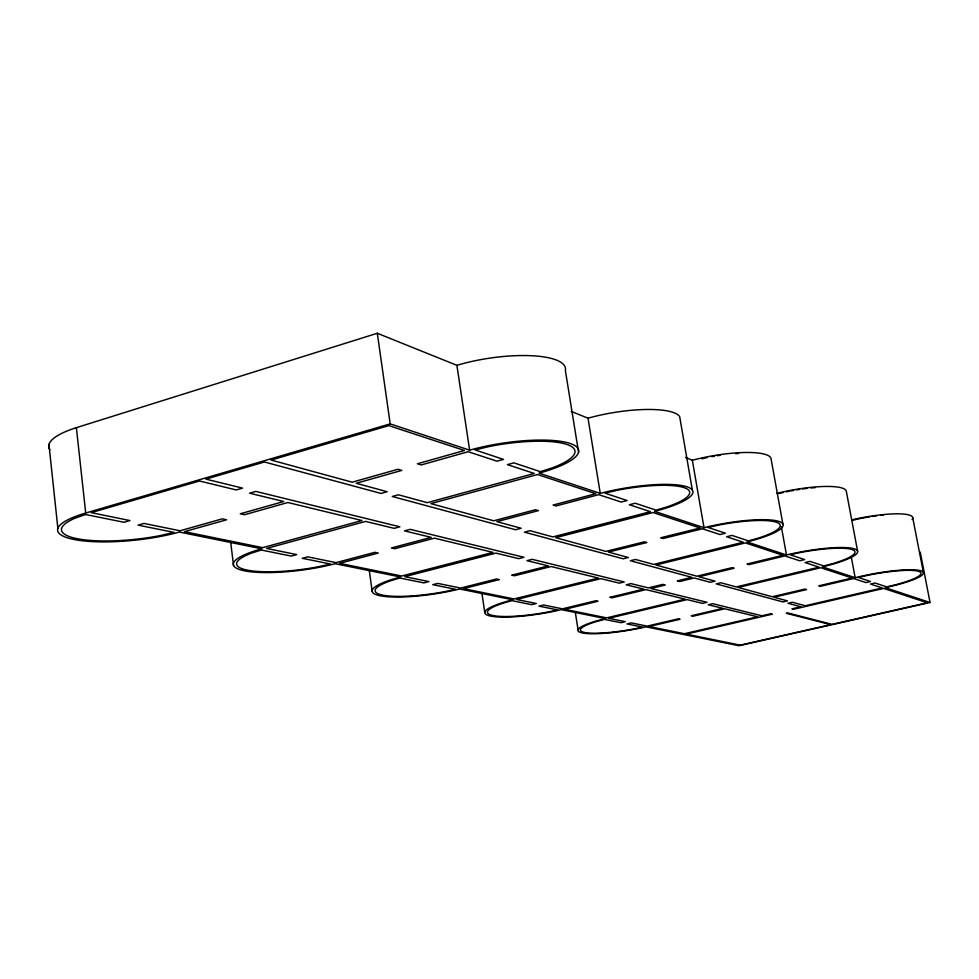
<?xml version="1.0" encoding="UTF-8"?>
<svg xmlns="http://www.w3.org/2000/svg" width="979" height="979" viewBox="0 0 979 979"><rect width="100%" height="100%" fill="white"/><g stroke="black" fill="none" stroke-linecap="round" stroke-linejoin="round"><path stroke-width="1.47" d="M49.929 449.814A75.53 20.645 -5.5 0 1 76.374 427.664L377.307 333.264L456.899 365.338A73.633 21.171 -8.5 0 1 531.303 355.72A73.633 21.171 -8.5 0 1 565.372 370.49L578.565 452.261M930.05 602.489L739.023 645.736L645.956 626.841A48.791 7.979 -9.3 0 1 582.407 632.972A48.791 7.979 -9.3 0 1 605.475 618.606L561.285 609.636A53.404 9.533 -8.9 0 1 490.638 616.097A53.404 9.533 -8.9 0 1 512.861 599.797L459.567 588.979A59.107 11.564 -8.2 0 1 380.097 595.758A59.107 11.564 -8.2 0 1 400.631 577.01L335.112 563.696A66.413 14.269 -7.4 0 1 244.371 570.806A66.413 14.269 -7.4 0 1 261.821 548.815L179.304 532.05A76.166 17.952 -6.1 0 1 73.755 539.429A76.166 17.952 -6.1 0 1 85.711 513.033L390.193 423.883L469.626 450.169A74.269 18.417 -8.6 0 1 569.998 443.426A74.269 18.417 -8.6 0 1 539.05 473.138L600.262 493.392A65.642 14.44 -9.4 0 1 686.989 486.796A65.642 14.44 -9.4 0 1 654.621 511.368L704.011 527.705A57.908 11.381 -9.9 0 1 778.954 521.452A57.908 11.381 -9.9 0 1 746.953 541.913L786.48 554.995A53.564 9.496 -10.2 0 1 854.52 548.889A53.564 9.496 -10.2 0 1 822.397 566.878L855.181 577.72A49.391 7.967 -10.4 0 1 921.055 570.818A49.391 7.967 -10.4 0 1 885.212 587.657L930.05 602.489L920.236 552.107M852.219 520.363L858.106 518.968A46.637 8.75 -10.6 0 1 869.633 516.863M701.894 458.784L707.389 457.499M778.978 493.514L783.396 492.523M786.345 491.862L789.294 491.201M571.259 411.437L588.024 418.192A65.14 16.631 -9.4 0 1 679.695 416.699L692.337 490.038M685.447 457.462L692.349 460.252A57.516 13.131 -10 0 1 770.914 458.037L782.87 524.034M912.734 517.72L923.454 572.788M857.58 551.055L846.272 491.017A53.233 10.977 -10.4 0 0 776.702 493.392M851.302 557.063L855.181 577.72M781.34 526.592L786.48 554.995M692.349 460.252L704.011 527.705M588.024 418.192L600.262 493.392M575.224 611.777L578.063 629.73M456.899 365.338L469.626 450.169M481.839 592.723L484.764 612.34M377.307 333.264L390.193 423.883M369.254 570.219L372.167 591.365M230.567 541.411L233.553 565.532M76.374 427.664L85.711 513.033M48.95 444.454L57.859 528.305M851.816 519.849A49.109 9.215 -10.6 0 1 912.073 519.568M872.46 516.435A46.637 8.75 -10.6 0 1 876.694 515.847M880.819 515.37A46.637 8.75 -10.6 0 1 883.474 515.113M790.763 490.92A50.541 10.426 -10.4 0 1 793.724 490.381M796.698 489.879A50.541 10.426 -10.4 0 1 799.659 489.414M802.584 488.986A50.541 10.426 -10.4 0 1 806.916 488.435M811.163 487.983A50.541 10.426 -10.4 0 1 815.25 487.628M711.696 456.691A54.567 12.458 -10 0 1 714.597 456.19M717.497 455.724A54.567 12.458 -10 0 1 720.373 455.296M735.67 453.693A54.567 12.458 -10 0 1 738.558 453.522M85.516 514.501L74.955 518.221A72.324 17.047 -6.1 0 0 77.194 538.683A72.324 17.047 -6.1 0 0 161.364 535.354L173.883 532.368L138.039 525.123L143.974 523.422L180.026 530.777L222.319 518.846L226.602 519.788L184.407 531.67L262.678 547.653L361.961 520.522L287.899 502.508L244.517 514.734L240.271 513.779L283.751 501.505L249.559 493.183L255.813 491.397L399.897 526.812L394.145 528.354L365.62 521.415L266.557 548.436L296.747 554.603L291.252 556.084L261.246 550.014L251.358 553.184A63.06 13.547 -7.4 0 0 247.418 570.145A63.06 13.547 -7.4 0 0 319.068 566.608L330.449 564.002L302.254 558.311L307.712 556.843L336.066 562.631L374.92 552.315L378.298 553.062L339.517 563.341L401.659 576.019L493 552.401L434.48 538.169L394.733 548.705L391.392 547.946L431.225 537.373L404.498 530.875L410.201 529.345L523.949 557.296L518.662 558.654L495.912 553.111L404.755 576.655L428.961 581.599L423.895 582.897L399.824 578.026L390.584 580.78A56.133 10.977 -8.2 0 0 382.85 595.171A56.133 10.977 -8.2 0 0 445.078 591.585L455.492 589.272L432.742 584.683L437.784 583.398L460.644 588.061L496.537 578.993L499.266 579.592L463.446 588.636L513.975 598.952L598.426 578.063L551.042 566.523L514.428 575.774L511.723 575.162L548.424 565.886L526.947 560.661L532.197 559.327L624.259 581.954L619.377 583.154L600.8 578.638L516.508 599.466L536.345 603.517L531.646 604.667L511.919 600.678L503.267 603.113A50.7 9.044 -8.9 0 0 493.147 615.558A50.7 9.044 -8.9 0 0 548.056 611.997L557.663 609.929L538.915 606.136L543.59 604.998L562.435 608.84L595.734 600.763L597.973 601.253L564.736 609.317L606.637 617.871L685.104 599.148L645.944 589.615L612.034 597.839L609.807 597.337L643.79 589.089L626.156 584.806L631.014 583.619L648.392 587.889L662.795 584.39L665.218 585.001L650.851 588.489L707.058 602.305L702.53 603.382L687.074 599.625L608.742 618.3L625.3 621.677L620.919 622.717L604.459 619.389L596.333 621.555A46.319 7.575 -9.3 0 0 584.72 632.483A46.319 7.575 -9.3 0 0 633.805 628.983L642.701 627.111L627.001 623.941L631.357 622.913L647.143 626.132L678.178 618.838L680.062 619.254L649.077 626.523L684.382 633.731L757.624 616.782L724.717 608.779L693.156 616.183L691.296 615.767L722.906 608.338L708.184 604.753L712.688 603.688L761.907 615.791L770.669 613.76L772.309 614.176L686.169 634.098L740.21 645.137L830.633 624.651L786.308 613.282L787.74 612.952L831.991 624.345L927.297 602.758L883.682 588.416L793.528 609.268L791.925 608.84L800.895 606.772L787.96 603.272L792.39 602.244L805.264 605.756L882.238 587.938L870.478 584.071L875.055 583.007L886.717 586.886L896.434 584.549A46.906 7.563 -10.4 0 0 918.804 571.406A46.906 7.563 -10.4 0 0 868.716 575.101L858.338 577.439L870.564 581.514L865.962 582.578L853.627 578.528L820.378 586.323L818.75 585.834L852.06 578.014L820.83 567.734L738.142 587.449L772.247 596.749L804.934 589.077L806.586 589.566L773.961 597.227L787.446 600.898L782.992 601.938L716.187 583.9L720.948 582.762L736.257 586.935L819.117 567.171L805.068 562.558L810.012 561.371L823.853 565.972L832.97 563.537A50.859 9.019 -10.2 0 0 852.109 549.549A50.859 9.019 -10.2 0 0 800.479 552.486L790.077 554.738L804.652 559.584L799.672 560.771L784.901 555.913L748.996 564.626L747.038 564.026L783.004 555.289L745.362 542.904L655.893 565.018L696.889 576.203L732.133 567.649L734.115 568.236L698.945 576.766L715.062 581.159L710.264 582.309L694.209 577.977L679.671 581.502L677.284 580.877L691.847 577.341L630.354 560.734L635.506 559.45L653.629 564.406L743.281 542.219L726.602 536.737L731.962 535.403L748.409 540.873L758.015 538.193A54.934 10.806 -9.9 0 0 776.359 522.211A54.934 10.806 -9.9 0 0 719.173 524.989L708.074 527.448L725.427 533.225L720.03 534.571L702.396 528.77L663.113 538.511L660.727 537.777L700.095 528.011L653.042 512.531L555.668 537.679L605.903 551.385L644.427 541.828L646.85 542.537L608.412 552.058L628.371 557.504L623.182 558.801L524.426 532.148L530.031 530.679L552.89 536.92L650.472 511.687L629.35 504.748L635.212 503.218L656.04 510.145L666.687 507A62.326 13.706 -9.4 0 0 684.211 487.677A62.326 13.706 -9.4 0 0 617.443 490.246L604.912 493.135L627.086 500.514L621.188 502.056L598.695 494.652L556.06 505.959L553.074 505.054L595.807 493.71L537.532 474.534L430.846 503.634L493.746 520.791L535.403 509.741L538.438 510.622L496.867 521.636L521.183 528.268L515.541 529.749L392.273 496.488L398.416 494.787L427.321 502.668L534.265 473.457L507.416 464.633L513.865 462.847L540.359 471.658L551.96 467.974A70.512 17.487 -8.6 0 0 567.012 444.49A70.512 17.487 -8.6 0 0 489.023 446.571L475.048 449.924L503.487 459.396L496.989 461.195L468.158 451.711L421.19 464.952L417.36 463.777L464.45 450.487L388.822 425.608L271.073 460.057L352.195 482.182L397.939 469.271L401.818 470.409L356.185 483.271L387.182 491.727L381.015 493.44L264.465 461.99L205.884 479.123L242.559 488.129L236.269 489.953L199.471 480.995L91.243 512.653L129.974 520.559L124.003 522.284L85.516 514.501"/></g></svg>
